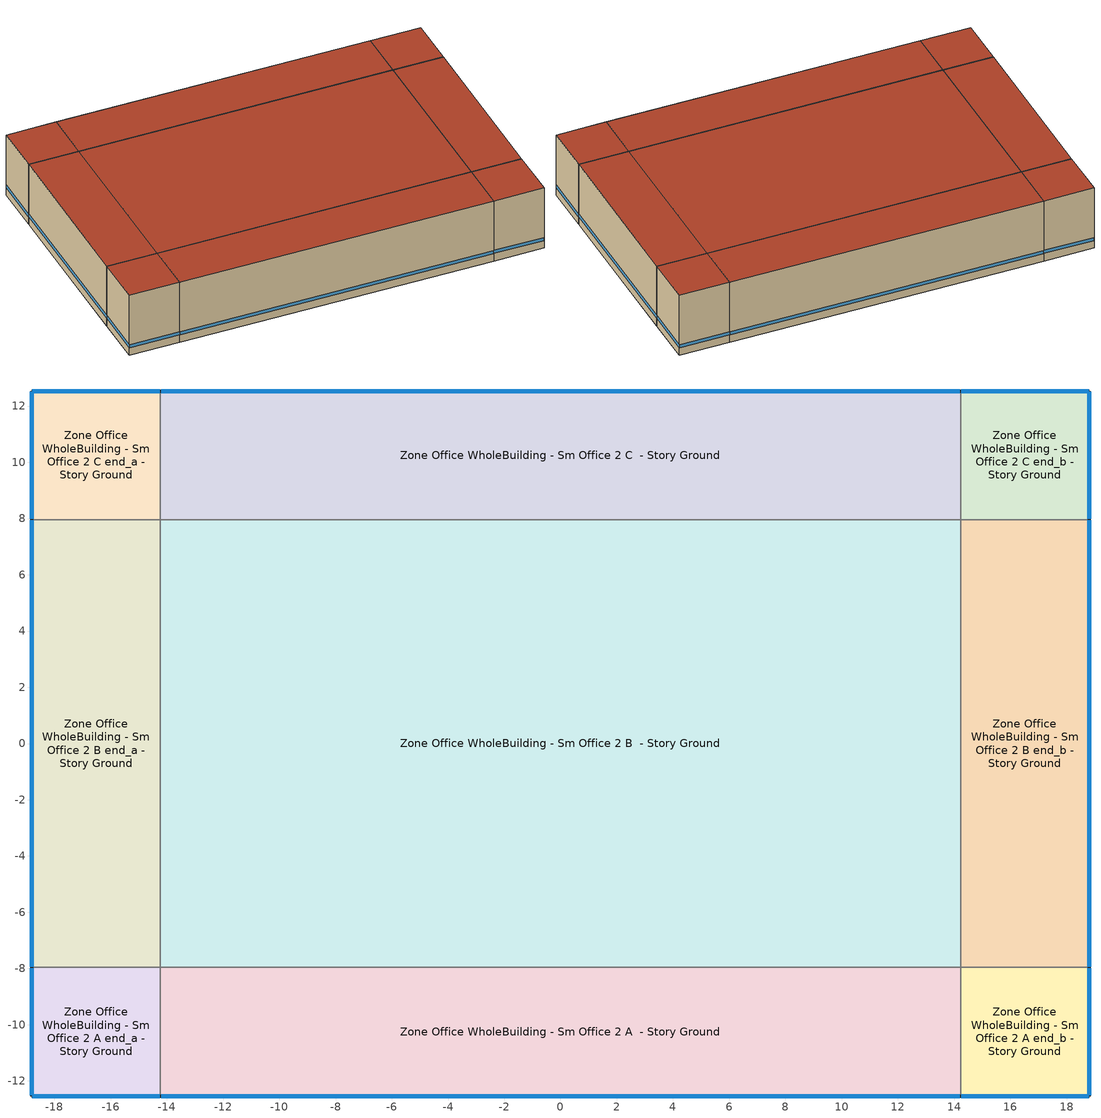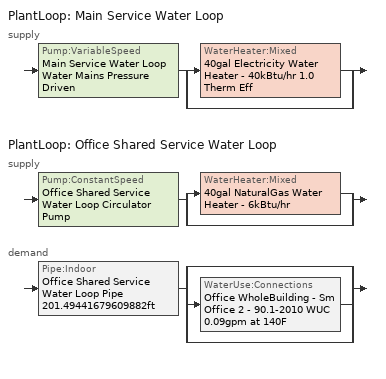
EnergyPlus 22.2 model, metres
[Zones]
Zone Office WholeBuilding - Sm Office 2 A  - Story Ground
 floor ground (Foundation F 09 Perim 2847 Area 13014): -14.23,-12.54 -14.23,-7.96 14.23,-7.96 14.23,-12.54 z0
 wall outside (Typical Insulated Exterior Mass Wall R-14.08): -14.23,-12.54 14.23,-12.54 z0:6.1
 wall to Zone Office WholeBuilding - Sm Office 2 A end_a - Story Ground (Typical Interior Wall): -14.23,-7.96 -14.23,-12.54 z0:6.1
 wall to Zone Office WholeBuilding - Sm Office 2 B  - Story Ground (Typical Interior Wall): 14.23,-7.96 -14.23,-7.96 z0:6.1
 wall to Zone Office WholeBuilding - Sm Office 2 A end_b - Story Ground (Typical Interior Wall): 14.23,-12.54 14.23,-7.96 z0:6.1
 window (U 0.42 SHGC 0.45 Dbl Ref-D Clr 6mm/13mm Arg): -14.21,-12.54 14.21,-12.54 z0.76:1.07
 roof outside (Typical IEAD Roof R-20.83): 14.23,-12.54 14.23,-7.96 -14.23,-7.96 -14.23,-12.54 z6.1
Zone Office WholeBuilding - Sm Office 2 A end_a - Story Ground
 floor ground (Foundation F 09 Perim 914 Area 209): -18.8,-12.54 -18.8,-7.96 -14.23,-7.96 -14.23,-12.54 z0
 wall outside (Typical Insulated Exterior Mass Wall R-14.08): -18.8,-7.96 -18.8,-12.54 -14.23,-12.54 z0:6.1
 wall to Zone Office WholeBuilding - Sm Office 2 B end_a - Story Ground (Typical Interior Wall): -14.23,-7.96 -18.8,-7.96 z0:6.1
 window (U 0.42 SHGC 0.45 Dbl Ref-D Clr 6mm/13mm Arg): -18.8,-7.99 -18.8,-12.51 / -18.78,-12.54 -14.26,-12.54 z0.76:1.07
 roof outside (Typical IEAD Roof R-20.83): -14.23,-12.54 -14.23,-7.96 -18.8,-7.96 -18.8,-12.54 z6.1
Zone Office WholeBuilding - Sm Office 2 A end_b - Story Ground
 floor ground (Foundation F 09 Perim 914 Area 209): 14.23,-12.54 14.23,-7.96 18.8,-7.96 18.8,-12.54 z0
 wall outside (Typical Insulated Exterior Mass Wall R-14.08): 14.23,-12.54 18.8,-12.54 18.8,-7.96 z0:6.1
 wall to Zone Office WholeBuilding - Sm Office 2 B end_b - Story Ground (Typical Interior Wall): 18.8,-7.96 14.23,-7.96 z0:6.1
 window (U 0.42 SHGC 0.45 Dbl Ref-D Clr 6mm/13mm Arg): 18.8,-12.51 18.8,-7.99 / 14.26,-12.54 18.78,-12.54 z0.76:1.07
 roof outside (Typical IEAD Roof R-20.83): 18.8,-12.54 18.8,-7.96 14.23,-7.96 14.23,-12.54 z6.1
Zone Office WholeBuilding - Sm Office 2 B  - Story Ground
 floor ground (Foundation F 09 Perim 0 Area 45342): -14.23,-7.96 -14.23,7.96 14.23,7.96 14.23,-7.96 z0
 wall to Zone Office WholeBuilding - Sm Office 2 B end_a - Story Ground (Typical Interior Wall): -14.23,7.96 -14.23,-7.96 z0:6.1
 wall to Zone Office WholeBuilding - Sm Office 2 C  - Story Ground (Typical Interior Wall): 14.23,7.96 -14.23,7.96 z0:6.1
 wall to Zone Office WholeBuilding - Sm Office 2 B end_b - Story Ground (Typical Interior Wall): 14.23,-7.96 14.23,7.96 z0:6.1
 roof outside (Typical IEAD Roof R-20.83): 14.23,-7.96 14.23,7.96 -14.23,7.96 -14.23,-7.96 z6.1
Zone Office WholeBuilding - Sm Office 2 B end_a - Story Ground
 floor ground (Foundation F 09 Perim 1593 Area 7283): -18.8,-7.96 -18.8,7.96 -14.23,7.96 -14.23,-7.96 z0
 wall outside (Typical Insulated Exterior Mass Wall R-14.08): -18.8,7.96 -18.8,-7.96 z0:6.1
 wall to Zone Office WholeBuilding - Sm Office 2 C end_a - Story Ground (Typical Interior Wall): -14.23,7.96 -18.8,7.96 z0:6.1
 window (U 0.42 SHGC 0.45 Dbl Ref-D Clr 6mm/13mm Arg): -18.8,7.94 -18.8,-7.94 z0.76:1.07
 roof outside (Typical IEAD Roof R-20.83): -14.23,-7.96 -14.23,7.96 -18.8,7.96 -18.8,-7.96 z6.1
Zone Office WholeBuilding - Sm Office 2 B end_b - Story Ground
 floor ground (Foundation F 09 Perim 1593 Area 7283): 14.23,-7.96 14.23,7.96 18.8,7.96 18.8,-7.96 z0
 wall outside (Typical Insulated Exterior Mass Wall R-14.08): 18.8,-7.96 18.8,7.96 z0:6.1
 wall to Zone Office WholeBuilding - Sm Office 2 C end_b - Story Ground (Typical Interior Wall): 18.8,7.96 14.23,7.96 z0:6.1
 window (U 0.42 SHGC 0.45 Dbl Ref-D Clr 6mm/13mm Arg): 18.8,-7.94 18.8,7.94 z0.76:1.07
 roof outside (Typical IEAD Roof R-20.83): 18.8,-7.96 18.8,7.96 14.23,7.96 14.23,-7.96 z6.1
Zone Office WholeBuilding - Sm Office 2 C  - Story Ground
 floor ground (Foundation F 09 Perim 2847 Area 13014): -14.23,7.96 -14.23,12.54 14.23,12.54 14.23,7.96 z0
 wall outside (Typical Insulated Exterior Mass Wall R-14.08): 14.23,12.54 -14.23,12.54 z0:6.1
 wall to Zone Office WholeBuilding - Sm Office 2 C end_a - Story Ground (Typical Interior Wall): -14.23,12.54 -14.23,7.96 z0:6.1
 wall to Zone Office WholeBuilding - Sm Office 2 C end_b - Story Ground (Typical Interior Wall): 14.23,7.96 14.23,12.54 z0:6.1
 window (U 0.42 SHGC 0.45 Dbl Ref-D Clr 6mm/13mm Arg): 14.21,12.54 -14.21,12.54 z0.76:1.07
 roof outside (Typical IEAD Roof R-20.83): 14.23,7.96 14.23,12.54 -14.23,12.54 -14.23,7.96 z6.1
Zone Office WholeBuilding - Sm Office 2 C end_a - Story Ground
 floor ground (Foundation F 09 Perim 914 Area 209): -18.8,7.96 -18.8,12.54 -14.23,12.54 -14.23,7.96 z0
 wall outside (Typical Insulated Exterior Mass Wall R-14.08): -14.23,12.54 -18.8,12.54 -18.8,7.96 z0:6.1
 window (U 0.42 SHGC 0.45 Dbl Ref-D Clr 6mm/13mm Arg): -18.8,12.51 -18.8,7.99 / -14.26,12.54 -18.78,12.54 z0.76:1.07
 roof outside (Typical IEAD Roof R-20.83): -14.23,7.96 -14.23,12.54 -18.8,12.54 -18.8,7.96 z6.1
Zone Office WholeBuilding - Sm Office 2 C end_b - Story Ground
 floor ground (Foundation F 09 Perim 914 Area 209): 14.23,7.96 14.23,12.54 18.8,12.54 18.8,7.96 z0
 wall outside (Typical Insulated Exterior Mass Wall R-14.08): 18.8,7.96 18.8,12.54 14.23,12.54 z0:6.1
 window (U 0.42 SHGC 0.45 Dbl Ref-D Clr 6mm/13mm Arg): 18.78,12.54 14.26,12.54 / 18.8,7.99 18.8,12.51 z0.76:1.07
 roof outside (Typical IEAD Roof R-20.83): 18.8,7.96 18.8,12.54 14.23,12.54 14.23,7.96 z6.1
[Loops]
PlantLoop 'Main Service Water Loop'
 supply: Pump:VariableSpeed 'Main Service Water Loop Water Mains Pressure Driven' > split
  | WaterHeater:Mixed '40gal Electricity Water Heater - 40kBtu/hr 1.0 Therm Eff'
  | bypass
PlantLoop 'Office Shared Service Water Loop'
 supply: Pump:ConstantSpeed 'Office Shared Service Water Loop Circulator Pump' > split
  | WaterHeater:Mixed '40gal NaturalGas Water Heater - 6kBtu/hr'
  | bypass
 demand: Pipe:Indoor 'Office Shared Service Water Loop Pipe 201.49441679609882ft' > split
  | bypass
  | WaterUse:Connections 'Office WholeBuilding - Sm Office 2 - 90.1-2010 WUC 0.09gpm at 140F'
  | bypass
[Building]
90.1-2010|SmallOffice: North Axis {deg}=0; Terrain=City; Loads Convergence Tolerance Value {W}=0.04; Temperature Convergence Tolerance Value {deltaC}=0.2; Solar Distribution=FullInteriorAndExterior; Maximum Number of Warmup Days=25; Minimum Number of Warmup Days=6
[Site:Location]
Kodiak: Latitude {deg}=57.75; Longitude {deg}=-152.49; Time Zone {hr}=-9; Elevation {m}=34
[Site:GroundTemperature:FCfactorMethod]
January Ground Temperature {C}=-3.1; February Ground Temperature {C}=-17.7; March Ground Temperature {C}=-19.3; April Ground Temperature {C}=-17.6; May Ground Temperature {C}=-15.4; June Ground Temperature {C}=-10.3; July Ground Temperature {C}=0.7; August Ground Temperature {C}=10.6; September Ground Temperature {C}=16; October Ground Temperature {C}=16.9; November Ground Temperature {C}=14.2; December Ground Temperature {C}=6.7
[Site:WaterMainsTemperature]
Calculation Method=Correlation; Annual Average Outdoor Air Temperature {C}=-1.525; Maximum Difference In Monthly Average Outdoor Air Temperatures {deltaC}=36.2
[SizingPeriod:DesignDay] Day of Month=21; Dry-Bulb Temperature Range Modifier Type=DefaultMultipliers; Humidity Condition Type=Wetbulb; Barometric Pressure {Pa}=100917; Rain Indicator=No; Snow Indicator=No; Daylight Saving Time Indicator=No; Begin Environment Reset Mode=FullResetAtBeginEnvironment
Name | Month | Day Type | Maximum Dry-Bulb Temperature {C} | Daily Dry-Bulb Temperature Range {deltaC} | Wetbulb or DewPoint at Maximum Dry-Bulb {C} | Wind Speed {m/s} | Wind Direction {deg} | Solar Model Indicator | ASHRAE Clear Sky Optical Depth for Beam Irradiance (taub) | ASHRAE Clear Sky Optical Depth for Diffuse Irradiance (taud) | Sky Clearness
Kodiak Ann Clg .4% Condns DB=>MWB | 8 | SummerDesignDay | 20.3 | 6.3 | 14.1 | 5 | 320 | ASHRAETau | 0.322 | 2.497
Kodiak Ann Clg .4% Condns WB=>MDB | 8 | SummerDesignDay | 18.9 | 6.3 | 15 | 5 | 320 | ASHRAETau | 0.322 | 2.497
Kodiak Ann Htg 99.6% Condns DB | 1 | WinterDesignDay | -12.8 | 0 | -12.8 | 5.6 | 290 | ASHRAEClearSky |  |  | 0
Kodiak April .4% Condns DB=>MCWB | 4 | SummerDesignDay | 12.9 | 5.4 | 7 | 5 | 320 | ASHRAETau | 0.323 | 2.439
Kodiak April .4% Condns WB=>MCDB | 4 | SummerDesignDay | 11.4 | 5.4 | 8 | 5 | 320 | ASHRAETau | 0.323 | 2.439
Kodiak August .4% Condns DB=>MCWB | 8 | SummerDesignDay | 22.6 | 6.3 | 16 | 5 | 320 | ASHRAETau | 0.322 | 2.497
Kodiak August .4% Condns WB=>MCDB | 8 | SummerDesignDay | 21.4 | 6.3 | 16.9 | 5 | 320 | ASHRAETau | 0.322 | 2.497
Kodiak December .4% Condns DB=>MCWB | 12 | SummerDesignDay | 6.9 | 5.1 | 5.6 | 5 | 320 | ASHRAETau | 0.359 | 2.403
Kodiak December .4% Condns WB=>MCDB | 12 | SummerDesignDay | 6.5 | 5.1 | 6.2 | 5 | 320 | ASHRAETau | 0.359 | 2.403
Kodiak February .4% Condns DB=>MCWB | 2 | SummerDesignDay | 6.9 | 4.9 | 4.6 | 5 | 320 | ASHRAETau | 0.336 | 2.429
Kodiak February .4% Condns WB=>MCDB | 2 | SummerDesignDay | 6.1 | 4.9 | 5.5 | 5 | 320 | ASHRAETau | 0.336 | 2.429
Kodiak January .4% Condns DB=>MCWB | 1 | SummerDesignDay | 6.8 | 4.7 | 4 | 5 | 320 | ASHRAETau | 0.326 | 2.48
Kodiak January .4% Condns WB=>MCDB | 1 | SummerDesignDay | 5.7 | 4.7 | 5.5 | 5 | 320 | ASHRAETau | 0.326 | 2.48
Kodiak July .4% Condns DB=>MCWB | 7 | SummerDesignDay | 24.2 | 5.5 | 16.2 | 5 | 320 | ASHRAETau | 0.316 | 2.499
Kodiak July .4% Condns WB=>MCDB | 7 | SummerDesignDay | 22.8 | 5.5 | 16.6 | 5 | 320 | ASHRAETau | 0.316 | 2.499
Kodiak June .4% Condns DB=>MCWB | 6 | SummerDesignDay | 22.3 | 5.4 | 13.8 | 5 | 320 | ASHRAETau | 0.317 | 2.453
Kodiak June .4% Condns WB=>MCDB | 6 | SummerDesignDay | 20.3 | 5.4 | 14.7 | 5 | 320 | ASHRAETau | 0.317 | 2.453
Kodiak March .4% Condns DB=>MCWB | 3 | SummerDesignDay | 8.3 | 5.5 | 3.9 | 5 | 320 | ASHRAETau | 0.337 | 2.384
Kodiak March .4% Condns WB=>MCDB | 3 | SummerDesignDay | 6.3 | 5.5 | 5.2 | 5 | 320 | ASHRAETau | 0.337 | 2.384
Kodiak May .4% Condns DB=>MCWB | 5 | SummerDesignDay | 18.8 | 5.9 | 10.5 | 5 | 320 | ASHRAETau | 0.314 | 2.447
Kodiak May .4% Condns WB=>MCDB | 5 | SummerDesignDay | 17 | 5.9 | 11.2 | 5 | 320 | ASHRAETau | 0.314 | 2.447
Kodiak November .4% Condns DB=>MCWB | 11 | SummerDesignDay | 9.4 | 5.3 | 7.3 | 5 | 320 | ASHRAETau | 0.358 | 2.388
Kodiak November .4% Condns WB=>MCDB | 11 | SummerDesignDay | 8.7 | 5.3 | 8.2 | 5 | 320 | ASHRAETau | 0.358 | 2.388
Kodiak October .4% Condns DB=>MCWB | 10 | SummerDesignDay | 12.6 | 6.2 | 9.4 | 5 | 320 | ASHRAETau | 0.34 | 2.431
Kodiak October .4% Condns WB=>MCDB | 10 | SummerDesignDay | 11.3 | 6.2 | 10.7 | 5 | 320 | ASHRAETau | 0.34 | 2.431
Kodiak September .4% Condns DB=>MCWB | 9 | SummerDesignDay | 18 | 6.4 | 12.5 | 5 | 320 | ASHRAETau | 0.333 | 2.489
Kodiak September .4% Condns WB=>MCDB | 9 | SummerDesignDay | 16.2 | 6.4 | 13.8 | 5 | 320 | ASHRAETau | 0.333 | 2.489
[Material] Thermal Absorptance=0.9
Name | Roughness | Thickness {m} | Conductivity {W/m-K} | Density {kg/m3} | Specific Heat {J/kg-K} | Solar Absorptance | Visible Absorptance
1/2IN Gypsum | Smooth | 0.0127 | 0.16 | 784.9 | 830 | 0.4 | 0.4
1IN Stucco | Smooth | 0.0253 | 0.6918 | 1858 | 837 | 0.7 | 0.92
8IN CONCRETE HW RefBldg | Rough | 0.2032 | 1.311 | 2240 | 836.8 | 0.7 | 0.7
Copper pipe 0.75in type L | Smooth | 0.001143 | 386 | 8906.27 | 385.1856 | 0.7 | 0.7
Fiberglass batt 0.5in | Smooth | 0.0127 | 0.0663448 | 11.2129 | 837.36 | 0.7 | 0.7
G01 13mm gypsum board | Smooth | 0.0127 | 0.16 | 800 | 1090 | 0.7 | 0.5
Metal Roof Surface | Smooth | 0.0008 | 45.28 | 7824 | 500 | 0.7 | 0.7
Roof Membrane | VeryRough | 0.0095 | 0.16 | 1121.29 | 1460 | 0.7 | 0.7
[Material:NoMass] Roughness=Smooth; Thermal Absorptance=0.9; Solar Absorptance=0.7; Visible Absorptance=0.7
Name | Thermal Resistance {m2-K/W}
Typical Insulation R-11.7 | 2.05979
Typical Insulation R-19.72 | 3.4722
[WindowMaterial:Gas]
ARGON 13MM: Gas Type=Argon; Thickness {m}=0.0127
[WindowMaterial:Glazing] Optical Data Type=SpectralAverage; Thickness {m}=0.006; Infrared Transmittance at Normal Incidence=0; Front Side Infrared Hemispherical Emissivity=0.84; Conductivity {W/m-K}=0.9; Dirt Correction Factor for Solar and Visible Transmittance=1; Solar Diffusing=No
Name | Solar Transmittance at Normal Incidence | Front Side Solar Reflectance at Normal Incidence | Back Side Solar Reflectance at Normal Incidence | Visible Transmittance at Normal Incidence | Front Side Visible Reflectance at Normal Incidence | Back Side Visible Reflectance at Normal Incidence | Back Side Infrared Hemispherical Emissivity
CLEAR 6MM | 0.775 | 0.071 | 0.071 | 0.881 | 0.08 | 0.08 | 0.84
REF D CLEAR 6MM | 0.429 | 0.308 | 0.379 | 0.334 | 0.453 | 0.505 | 0.82
[Construction]
Copper pipe 0.75in type L with 0.5in fiberglass batt: Fiberglass batt 0.5in, Copper pipe 0.75in type L
Typical IEAD Roof R-20.83: Roof Membrane, Typical Insulation R-19.72, Metal Roof Surface
Typical Insulated Exterior Mass Wall R-14.08: 1IN Stucco, 8IN CONCRETE HW RefBldg, Typical Insulation R-11.7, 1/2IN Gypsum
Typical Interior Wall: G01 13mm gypsum board, G01 13mm gypsum board
U 0.42 SHGC 0.45 Dbl Ref-D Clr 6mm/13mm Arg: REF D CLEAR 6MM, ARGON 13MM, CLEAR 6MM
[Construction:FfactorGroundFloor] F-Factor {W/m-K}=0.899982
Name | Area {m2} | PerimeterExposed {m}
Foundation F 09 Perim 0 Area 45342 | 453.415 | 0
Foundation F 09 Perim 1593 Area 7283 | 72.8263 | 15.9288
Foundation F 09 Perim 2847 Area 13014 | 130.143 | 28.4652
Foundation F 09 Perim 914 Area 209 | 20.9032 | 9.144
[Zone] Multiplier=1; Part of Total Floor Area=Yes
Zone Office WholeBuilding - Sm Office 2 A  - Story Ground; Zone Office WholeBuilding - Sm Office 2 A end_a - Story Ground; Zone Office WholeBuilding - Sm Office 2 A end_b - Story Ground; Zone Office WholeBuilding - Sm Office 2 B  - Story Ground; Zone Office WholeBuilding - Sm Office 2 B end_a - Story Ground; Zone Office WholeBuilding - Sm Office 2 B end_b - Story Ground; Zone Office WholeBuilding - Sm Office 2 C  - Story Ground; Zone Office WholeBuilding - Sm Office 2 C end_a - Story Ground; Zone Office WholeBuilding - Sm Office 2 C end_b - Story Ground
[Space] Space Type=Office WholeBuilding - Sm Office 2 - 90.1-2010
Name | Zone
Office WholeBuilding - Sm Office 2 A  - Story Ground | Zone Office WholeBuilding - Sm Office 2 A  - Story Ground
Office WholeBuilding - Sm Office 2 A end_a - Story Ground | Zone Office WholeBuilding - Sm Office 2 A end_a - Story Ground
Office WholeBuilding - Sm Office 2 A end_b - Story Ground | Zone Office WholeBuilding - Sm Office 2 A end_b - Story Ground
Office WholeBuilding - Sm Office 2 B  - Story Ground | Zone Office WholeBuilding - Sm Office 2 B  - Story Ground
Office WholeBuilding - Sm Office 2 B end_a - Story Ground | Zone Office WholeBuilding - Sm Office 2 B end_a - Story Ground
Office WholeBuilding - Sm Office 2 B end_b - Story Ground | Zone Office WholeBuilding - Sm Office 2 B end_b - Story Ground
Office WholeBuilding - Sm Office 2 C  - Story Ground | Zone Office WholeBuilding - Sm Office 2 C  - Story Ground
Office WholeBuilding - Sm Office 2 C end_a - Story Ground | Zone Office WholeBuilding - Sm Office 2 C end_a - Story Ground
Office WholeBuilding - Sm Office 2 C end_b - Story Ground | Zone Office WholeBuilding - Sm Office 2 C end_b - Story Ground
[SpaceList]
Office WholeBuilding - Sm Office 2 - 90.1-2010: Office WholeBuilding - Sm Office 2 A end_a - Story Ground, Office WholeBuilding - Sm Office 2 C end_a - Story Ground, Office WholeBuilding - Sm Office 2 A  - Story Ground, Office WholeBuilding - Sm Office 2 B end_a - Story Ground, Office WholeBuilding - Sm Office 2 B  - Story Ground, Office WholeBuilding - Sm Office 2 C  - Story Ground, Office WholeBuilding - Sm Office 2 B end_b - Story Ground, Office WholeBuilding - Sm Office 2 A end_b - Story Ground, Office WholeBuilding - Sm Office 2 C end_b - Story Ground
[Lights]
Office WholeBuilding - Sm Office 2 Lights: Zone or ZoneList or Space or SpaceList=Office WholeBuilding - Sm Office 2 - 90.1-2010; Schedule=OfficeSmall BLDG_LIGHT_SCH_2010; Design Level Calculation Method=Watts/Area; Watts per Zone Floor Area {W/m2}=9.68752; Return Air Fraction=0; Fraction Radiant=0.7; Fraction Visible=0.2; Fraction Replaceable=1
[People]
Office WholeBuilding - Sm Office 2 People: Zone or ZoneList or Space or SpaceList=Office WholeBuilding - Sm Office 2 - 90.1-2010; Number of People Schedule=OfficeSmall BLDG_OCC_SCH; Number of People Calculation Method=People/Area; People per Floor Area {person/m2}=0.0602779; Fraction Radiant=0.3; Activity Level Schedule=OfficeSmall ACTIVITY_SCH; Work Efficiency Schedule=Work Efficiency Schedule; Clothing Insulation Schedule=Clothing Schedule; Air Velocity Schedule=Air Velocity Schedule
[ElectricEquipment]
Office WholeBuilding - Sm Office 2 Elec Equip: Zone or ZoneList or Space or SpaceList=Office WholeBuilding - Sm Office 2 - 90.1-2010; Schedule=OfficeSmall BLDG_EQUIP_SCH_2010; Design Level Calculation Method=Watts/Area; Watts per Zone Floor Area {W/m2}=6.78126; Fraction Latent=0; Fraction Radiant=0.5; Fraction Lost=0
[ZoneInfiltration:DesignFlowRate] Schedule=Always On Discrete; Design Flow Rate Calculation Method=Flow/ExteriorArea; Constant Term Coefficient=0; Temperature Term Coefficient=0; Velocity Term Coefficient=0.224; Velocity Squared Term Coefficient=0
Name | Zone or ZoneList or Space or SpaceList | Flow Rate per Exterior Surface Area {m3/s-m2}
Office WholeBuilding - Sm Office 2 A  - Story Ground Infiltration | Office WholeBuilding - Sm Office 2 A  - Story Ground | 0.000325471
Office WholeBuilding - Sm Office 2 A end_a - Story Ground Infiltration | Office WholeBuilding - Sm Office 2 A end_a - Story Ground | 0.000414235
Office WholeBuilding - Sm Office 2 A end_b - Story Ground Infiltration | Office WholeBuilding - Sm Office 2 A end_b - Story Ground | 0.000414235
Office WholeBuilding - Sm Office 2 B end_a - Story Ground Infiltration | Office WholeBuilding - Sm Office 2 B end_a - Story Ground | 0.000325471
Office WholeBuilding - Sm Office 2 B end_b - Story Ground Infiltration | Office WholeBuilding - Sm Office 2 B end_b - Story Ground | 0.000325471
Office WholeBuilding - Sm Office 2 C  - Story Ground Infiltration | Office WholeBuilding - Sm Office 2 C  - Story Ground | 0.000325471
Office WholeBuilding - Sm Office 2 C end_a - Story Ground Infiltration | Office WholeBuilding - Sm Office 2 C end_a - Story Ground | 0.000414235
Office WholeBuilding - Sm Office 2 C end_b - Story Ground Infiltration | Office WholeBuilding - Sm Office 2 C end_b - Story Ground | 0.000414235
[PlantLoop] Fluid Type=Water; Maximum Loop Temperature {C}=60; Minimum Loop Temperature {C}=10; Maximum Loop Flow Rate {m3/s}=Autosize; Minimum Loop Flow Rate {m3/s}=0; Plant Loop Volume {m3}=Autocalculate; Load Distribution Scheme=Optimal; Plant Loop Demand Calculation Scheme=SingleSetpoint; Common Pipe Simulation=None
Name | Plant Equipment Operation Scheme
Main Service Water Loop | Main Service Water Loop Operation Schemes
Office Shared Service Water Loop | Office Shared Service Water Loop Operation Schemes
[Sizing:Plant] Loop Type=Heating; Design Loop Exit Temperature {C}=60; Loop Design Temperature Difference {deltaC}=5; Sizing Option=NonCoincident; Zone Timesteps in Averaging Window=1; Coincident Sizing Factor Mode=None
Main Service Water Loop; Office Shared Service Water Loop
[Pump:VariableSpeed]
Main Service Water Loop Water Mains Pressure Driven: Design Maximum Flow Rate {m3/s}=Autosize; Design Pump Head {Pa}=0.001; Design Power Consumption {W}=Autosize; Motor Efficiency=0.7; Fraction of Motor Inefficiencies to Fluid Stream=0; Coefficient 1 of the Part Load Performance Curve=0; Coefficient 2 of the Part Load Performance Curve=3.2485; Coefficient 3 of the Part Load Performance Curve=-4.7443; Coefficient 4 of the Part Load Performance Curve=2.5294; Design Minimum Flow Rate {m3/s}=0; Pump Control Type=Intermittent; Skin Loss Radiative Fraction=0.5; Design Power Sizing Method=PowerPerFlowPerPressure; Design Electric Power per Unit Flow Rate {W/(m3/s)}=348701.1; Design Shaft Power per Unit Flow Rate per Unit Head {W/((m3/s)-Pa)}=1.28205; Design Minimum Flow Rate Fraction=0
[WaterHeater:Mixed] Tank Volume {m3}=0.151416; Setpoint Temperature Schedule=Service Water Loop Temp - 140F; Deadband Temperature Difference {deltaC}=2; Maximum Temperature Limit {C}=60; Heater Control Type=Cycle; Heater Ignition Minimum Flow Rate {m3/s}=0; Heater Ignition Delay {s}=0; On Cycle Parasitic Heat Fraction to Tank=0; Off Cycle Loss Fraction to Zone=1; On Cycle Loss Fraction to Zone=1; Use Side Effectiveness=1; Source Side Effectiveness=1; Use Side Design Flow Rate {m3/s}=Autosize; Source Side Design Flow Rate {m3/s}=Autosize; Indirect Water Heating Recovery Time {hr}=1.5; Source Side Flow Control Mode=IndirectHeatPrimarySetpoint
Name | Heater Maximum Capacity {W} | Heater Fuel Type | Heater Thermal Efficiency | Off Cycle Parasitic Fuel Consumption Rate {W} | Off Cycle Parasitic Fuel Type | Off Cycle Parasitic Heat Fraction to Tank | On Cycle Parasitic Fuel Consumption Rate {W} | On Cycle Parasitic Fuel Type | Ambient Temperature Indicator | Off Cycle Loss Coefficient to Ambient Temperature {W/K} | On Cycle Loss Coefficient to Ambient Temperature {W/K} | Ambient Temperature Schedule
40gal Electricity Water Heater - 40kBtu/hr 1.0 Therm Eff | 11722.8 | Electricity | 1 | 571 | Electricity | 0 | 571 | Electricity | Zone | 1.20802 | 1.20802
40gal NaturalGas Water Heater - 6kBtu/hr | 1703.06 | NaturalGas | 0.78 | 0 | NaturalGas | 0.8 | 0 | NaturalGas | Schedule | 6 | 6 | Water Heater Ambient Temp Schedule - 71.6f
[WaterHeater:Sizing] Design Mode=PeakDraw; Time Storage Can Meet Peak Draw {hr}=0.538503; Time for Tank Recovery {hr}=0; Nominal Tank Volume for Autosizing Plant Connections {m3}=1
40gal Electricity Water Heater - 40kBtu/hr 1.0 Therm Eff; 40gal NaturalGas Water Heater - 6kBtu/hr
[SetpointManager:Scheduled] Control Variable=Temperature; Schedule=Service Water Loop Temp - 140F
Name | Setpoint Node or NodeList
Service hot water setpoint manager | Main Service Water Loop Supply Outlet Node
Service hot water setpoint manager 1
[PlantEquipmentOperationSchemes] Control Scheme Object Type 1=PlantEquipmentOperation:HeatingLoad; Control Scheme Schedule Name 1=Always On Discrete
Name | Control Scheme Name 1
Main Service Water Loop Operation Schemes | Main Service Water Loop Heating Operation Scheme
Office Shared Service Water Loop Operation Schemes | Office Shared Service Water Loop Heating Operation Scheme
[PlantEquipmentOperation:HeatingLoad] Load Range Lower Limit 1 {W}=0; Load Range Upper Limit 1 {W}=1000000000
Name | Range Equipment List Name 1
Main Service Water Loop Heating Operation Scheme | Main Service Water Loop Heating Equipment List
Office Shared Service Water Loop Heating Operation Scheme | Office Shared Service Water Loop Heating Equipment List
[PlantEquipmentList]
Main Service Water Loop Heating Equipment List: WaterHeater:Mixed, 40gal Electricity Water Heater - 40kBtu/hr 1.0 Therm Eff
Office Shared Service Water Loop Heating Equipment List: WaterHeater:Mixed, 40gal NaturalGas Water Heater - 6kBtu/hr
[Pump:ConstantSpeed]
Office Shared Service Water Loop Circulator Pump: Design Flow Rate {m3/s}=Autosize; Design Pump Head {Pa}=29890.7; Design Power Consumption {W}=Autosize; Motor Efficiency=0.3; Fraction of Motor Inefficiencies to Fluid Stream=0; Pump Control Type=Intermittent; Design Power Sizing Method=PowerPerFlowPerPressure; Design Electric Power per Unit Flow Rate {W/(m3/s)}=348701.1; Design Shaft Power per Unit Flow Rate per Unit Head {W-s/m3-Pa}=1.28205
[Pipe:Indoor]
Office Shared Service Water Loop Pipe 201.49441679609882ft: Construction=Copper pipe 0.75in type L with 0.5in fiberglass batt; Environment Type=Schedule; Ambient Temperature Schedule=Temporary Pipe Indoor Ambient Temp 67.3F; Ambient Air Velocity Schedule=Office Shared Service Water Loop Piping Air Velocity - 0.67mph; Pipe Inside Diameter {m}=0.019939; Pipe Length {m}=61.4155
[WaterUse:Connections]
Office WholeBuilding - Sm Office 2 - 90.1-2010 WUC 0.09gpm at 140F: Drain Water Heat Exchanger Type=None; Drain Water Heat Exchanger Destination=Plant; Water Use Equipment Name 1=Office WholeBuilding - Sm Office 2 - 90.1-2010 Service Water Use 0.09gpm at 140F
[WaterUse:Equipment]
Office WholeBuilding - Sm Office 2 - 90.1-2010 Service Water Use 0.09gpm at 140F: Peak Flow Rate {m3/s}=5.81939e-06; Flow Rate Fraction Schedule=OfficeSmall BLDG_SWH_SCH; Target Temperature Schedule=Mixed Water At Faucet Temp - 140F; Sensible Fraction Schedule=Fraction Sensible - 0.2; Latent Fraction Schedule=Fraction Latent - 0.05
[Exterior:Lights] Control Option=AstronomicalClock
Name | Schedule | Design Level {W}
NonDimming Exterior Lights Def | OfficeSmall Exterior_lighting_schedule_a | 50.7
Occ Sensing Exterior Lights Def | OfficeSmall Exterior_lighting_schedule_b | 861.3
[Schedule:Day:Interval]
OfficeSmall BLDG_LIGHT_SCH_2010 Default|Wkdy Day; OfficeSmall BLDG_LIGHT_SCH_2010 Default: No, 05:00, 0.18, 06:00, 0.23, 07:00, 0.187059, 08:00, 0.341586, 12:00, 0.73197, 13:00, 0.65064, 17:00, 0.73197, 18:00, 0.496113, 20:00, 0.341586, 22:00, 0.260256, 23:00, 0.187059, 24:00, 0.18
OfficeSmall BLDG_LIGHT_SCH_2010 Wknd Day: No, 24:00, 0.18
OfficeSmall BLDG_LIGHT_SCH_2010 Summer Design Day; OfficeSmall BLDG_OCC_SCH Summer Design Day; Clothing Schedule Default Winter Clothes; OfficeSmall BLDG_EQUIP_SCH_2010 Summer Design Day: No, 24:00, 1
OfficeSmall BLDG_LIGHT_SCH_2010 Winter Design Day; OfficeSmall BLDG_OCC_SCH Default; OfficeSmall BLDG_OCC_SCH Winter Design Day; Work Efficiency Schedule Default; OfficeSmall BLDG_EQUIP_SCH_2010 Winter Design Day; OfficeSmall BLDG_SWH_SCH Default: No, 24:00, 0
OfficeSmall BLDG_OCC_SCH Wkdy Day: No, 06:00, 0.570791, 07:00, 0.569659, 08:00, 0.567394, 12:00, 0.568526, 13:00, 0.569659, 17:00, 0.569659, 18:00, 0.570791, 22:00, 0.570791, 23:00, 0.570791, 24:00, 0.570791
OfficeSmall ACTIVITY_SCH Default; OfficeSmall ACTIVITY_SCH Summer Design Day; OfficeSmall ACTIVITY_SCH Winter Design Day: No, 24:00, 120
Air Velocity Schedule Default; Fraction Sensible - 0.2 Default: No, 24:00, 0.2
OfficeSmall BLDG_EQUIP_SCH_2010 Default|Wkdy Day; OfficeSmall BLDG_EQUIP_SCH_2010 Default: No, 06:00, 0.42575, 08:00, 0.484677, 12:00, 0.969355, 13:00, 0.911194, 17:00, 0.969355, 18:00, 0.484677, 23:00, 0.193871, 24:00, 0.1703
OfficeSmall BLDG_EQUIP_SCH_2010 Wknd Day: No, 24:00, 0.1703
Fraction Latent - 0.05 Default: No, 24:00, 0.05
Mixed Water At Faucet Temp - 140F Default; Service Water Loop Temp - 140F Default: No, 24:00, 60
Office Shared Service Water Loop Piping Air Velocity - 0.67mph Default: No, 24:00, 0.3
OfficeSmall BLDG_SWH_SCH Summer Design Day; OfficeSmall BLDG_SWH_SCH Winter Design Day; OfficeSmall BLDG_SWH_SCH WntrDsn|SmrDsn|Wkdy Day: No, 07:00, 0, 08:00, 0.27, 09:00, 0.55, 11:00, 0.64, 12:00, 0.82, 13:00, 1, 14:00, 0.91, 16:00, 0.55, 17:00, 0.73, 19:00, 0.37, 20:00, 0.18, 21:00, 0.27, 22:00, 0.09, 24:00, 0
OfficeSmall Exterior_lighting_schedule_a Default; OfficeSmall Exterior_lighting_schedule_a Summer Design Day; OfficeSmall Exterior_lighting_schedule_a Winter Design Day: No, 06:00, 0, 24:00, 1
OfficeSmall Exterior_lighting_schedule_b Default; OfficeSmall Exterior_lighting_schedule_b Summer Design Day; OfficeSmall Exterior_lighting_schedule_b Winter Design Day: No, 06:00, 0.7, 24:00, 1
Water Heater Ambient Temp Schedule - 71.6f Default: No, 24:00, 22
[Schedule:Week:Daily]
OfficeSmall BLDG_LIGHT_SCH_2010 Week Rule - Jan1-Jan4: OfficeSmall BLDG_LIGHT_SCH_2010 Default|Wkdy Day, OfficeSmall BLDG_LIGHT_SCH_2010 Default|Wkdy Day, OfficeSmall BLDG_LIGHT_SCH_2010 Default|Wkdy Day, OfficeSmall BLDG_LIGHT_SCH_2010 Default|Wkdy Day, OfficeSmall BLDG_LIGHT_SCH_2010 Default|Wkdy Day, OfficeSmall BLDG_LIGHT_SCH_2010 Default|Wkdy Day, OfficeSmall BLDG_LIGHT_SCH_2010 Wknd Day, OfficeSmall BLDG_LIGHT_SCH_2010 Default, OfficeSmall BLDG_LIGHT_SCH_2010 Summer Design Day, OfficeSmall BLDG_LIGHT_SCH_2010 Winter Design Day, OfficeSmall BLDG_LIGHT_SCH_2010 Default, OfficeSmall BLDG_LIGHT_SCH_2010 Default
OfficeSmall BLDG_LIGHT_SCH_2010 Week Rule - Jan5-Dec31: OfficeSmall BLDG_LIGHT_SCH_2010 Wknd Day, OfficeSmall BLDG_LIGHT_SCH_2010 Default|Wkdy Day, OfficeSmall BLDG_LIGHT_SCH_2010 Default|Wkdy Day, OfficeSmall BLDG_LIGHT_SCH_2010 Default|Wkdy Day, OfficeSmall BLDG_LIGHT_SCH_2010 Default|Wkdy Day, OfficeSmall BLDG_LIGHT_SCH_2010 Default|Wkdy Day, OfficeSmall BLDG_LIGHT_SCH_2010 Wknd Day, OfficeSmall BLDG_LIGHT_SCH_2010 Default, OfficeSmall BLDG_LIGHT_SCH_2010 Summer Design Day, OfficeSmall BLDG_LIGHT_SCH_2010 Winter Design Day, OfficeSmall BLDG_LIGHT_SCH_2010 Default, OfficeSmall BLDG_LIGHT_SCH_2010 Default
OfficeSmall BLDG_OCC_SCH Week Rule - Jan1-Dec31: OfficeSmall BLDG_OCC_SCH Wkdy Day, OfficeSmall BLDG_OCC_SCH Wkdy Day, OfficeSmall BLDG_OCC_SCH Wkdy Day, OfficeSmall BLDG_OCC_SCH Wkdy Day, OfficeSmall BLDG_OCC_SCH Wkdy Day, OfficeSmall BLDG_OCC_SCH Wkdy Day, OfficeSmall BLDG_OCC_SCH Wkdy Day, OfficeSmall BLDG_OCC_SCH Default, OfficeSmall BLDG_OCC_SCH Summer Design Day, OfficeSmall BLDG_OCC_SCH Winter Design Day, OfficeSmall BLDG_OCC_SCH Default, OfficeSmall BLDG_OCC_SCH Default
OfficeSmall ACTIVITY_SCH Week Rule - Jan1-Dec31: OfficeSmall ACTIVITY_SCH Default, OfficeSmall ACTIVITY_SCH Default, OfficeSmall ACTIVITY_SCH Default, OfficeSmall ACTIVITY_SCH Default, OfficeSmall ACTIVITY_SCH Default, OfficeSmall ACTIVITY_SCH Default, OfficeSmall ACTIVITY_SCH Default, OfficeSmall ACTIVITY_SCH Default, OfficeSmall ACTIVITY_SCH Summer Design Day, OfficeSmall ACTIVITY_SCH Winter Design Day, OfficeSmall ACTIVITY_SCH Default, OfficeSmall ACTIVITY_SCH Default
Work Efficiency Schedule Week Rule - Jan1-Dec31: Work Efficiency Schedule Default, Work Efficiency Schedule Default, Work Efficiency Schedule Default, Work Efficiency Schedule Default, Work Efficiency Schedule Default, Work Efficiency Schedule Default, Work Efficiency Schedule Default, Work Efficiency Schedule Default, Work Efficiency Schedule Default, Work Efficiency Schedule Default, Work Efficiency Schedule Default, Work Efficiency Schedule Default
Clothing Schedule Week Rule - Jan1-Dec31: Clothing Schedule Default Winter Clothes, Clothing Schedule Default Winter Clothes, Clothing Schedule Default Winter Clothes, Clothing Schedule Default Winter Clothes, Clothing Schedule Default Winter Clothes, Clothing Schedule Default Winter Clothes, Clothing Schedule Default Winter Clothes, Clothing Schedule Default Winter Clothes, Clothing Schedule Default Winter Clothes, Clothing Schedule Default Winter Clothes, Clothing Schedule Default Winter Clothes, Clothing Schedule Default Winter Clothes
Air Velocity Schedule Week Rule - Jan1-Dec31: Air Velocity Schedule Default, Air Velocity Schedule Default, Air Velocity Schedule Default, Air Velocity Schedule Default, Air Velocity Schedule Default, Air Velocity Schedule Default, Air Velocity Schedule Default, Air Velocity Schedule Default, Air Velocity Schedule Default, Air Velocity Schedule Default, Air Velocity Schedule Default, Air Velocity Schedule Default
OfficeSmall BLDG_EQUIP_SCH_2010 Week Rule - Jan1-Jan4: OfficeSmall BLDG_EQUIP_SCH_2010 Default|Wkdy Day, OfficeSmall BLDG_EQUIP_SCH_2010 Default|Wkdy Day, OfficeSmall BLDG_EQUIP_SCH_2010 Default|Wkdy Day, OfficeSmall BLDG_EQUIP_SCH_2010 Default|Wkdy Day, OfficeSmall BLDG_EQUIP_SCH_2010 Default|Wkdy Day, OfficeSmall BLDG_EQUIP_SCH_2010 Default|Wkdy Day, OfficeSmall BLDG_EQUIP_SCH_2010 Wknd Day, OfficeSmall BLDG_EQUIP_SCH_2010 Default, OfficeSmall BLDG_EQUIP_SCH_2010 Summer Design Day, OfficeSmall BLDG_EQUIP_SCH_2010 Winter Design Day, OfficeSmall BLDG_EQUIP_SCH_2010 Default, OfficeSmall BLDG_EQUIP_SCH_2010 Default
OfficeSmall BLDG_EQUIP_SCH_2010 Week Rule - Jan5-Dec31: OfficeSmall BLDG_EQUIP_SCH_2010 Wknd Day, OfficeSmall BLDG_EQUIP_SCH_2010 Default|Wkdy Day, OfficeSmall BLDG_EQUIP_SCH_2010 Default|Wkdy Day, OfficeSmall BLDG_EQUIP_SCH_2010 Default|Wkdy Day, OfficeSmall BLDG_EQUIP_SCH_2010 Default|Wkdy Day, OfficeSmall BLDG_EQUIP_SCH_2010 Default|Wkdy Day, OfficeSmall BLDG_EQUIP_SCH_2010 Wknd Day, OfficeSmall BLDG_EQUIP_SCH_2010 Default, OfficeSmall BLDG_EQUIP_SCH_2010 Summer Design Day, OfficeSmall BLDG_EQUIP_SCH_2010 Winter Design Day, OfficeSmall BLDG_EQUIP_SCH_2010 Default, OfficeSmall BLDG_EQUIP_SCH_2010 Default
Fraction Latent - 0.05 Week Rule - Jan1-Dec31: Fraction Latent - 0.05 Default, Fraction Latent - 0.05 Default, Fraction Latent - 0.05 Default, Fraction Latent - 0.05 Default, Fraction Latent - 0.05 Default, Fraction Latent - 0.05 Default, Fraction Latent - 0.05 Default, Fraction Latent - 0.05 Default, Fraction Latent - 0.05 Default, Fraction Latent - 0.05 Default, Fraction Latent - 0.05 Default, Fraction Latent - 0.05 Default
Fraction Sensible - 0.2 Week Rule - Jan1-Dec31: Fraction Sensible - 0.2 Default, Fraction Sensible - 0.2 Default, Fraction Sensible - 0.2 Default, Fraction Sensible - 0.2 Default, Fraction Sensible - 0.2 Default, Fraction Sensible - 0.2 Default, Fraction Sensible - 0.2 Default, Fraction Sensible - 0.2 Default, Fraction Sensible - 0.2 Default, Fraction Sensible - 0.2 Default, Fraction Sensible - 0.2 Default, Fraction Sensible - 0.2 Default
Mixed Water At Faucet Temp - 140F Week Rule - Jan1-Dec31: Mixed Water At Faucet Temp - 140F Default, Mixed Water At Faucet Temp - 140F Default, Mixed Water At Faucet Temp - 140F Default, Mixed Water At Faucet Temp - 140F Default, Mixed Water At Faucet Temp - 140F Default, Mixed Water At Faucet Temp - 140F Default, Mixed Water At Faucet Temp - 140F Default, Mixed Water At Faucet Temp - 140F Default, Mixed Water At Faucet Temp - 140F Default, Mixed Water At Faucet Temp - 140F Default, Mixed Water At Faucet Temp - 140F Default, Mixed Water At Faucet Temp - 140F Default
Office Shared Service Water Loop Piping Air Velocity - 0.67mph Week Rule - Jan1-Dec31: Office Shared Service Water Loop Piping Air Velocity - 0.67mph Default, Office Shared Service Water Loop Piping Air Velocity - 0.67mph Default, Office Shared Service Water Loop Piping Air Velocity - 0.67mph Default, Office Shared Service Water Loop Piping Air Velocity - 0.67mph Default, Office Shared Service Water Loop Piping Air Velocity - 0.67mph Default, Office Shared Service Water Loop Piping Air Velocity - 0.67mph Default, Office Shared Service Water Loop Piping Air Velocity - 0.67mph Default, Office Shared Service Water Loop Piping Air Velocity - 0.67mph Default, Office Shared Service Water Loop Piping Air Velocity - 0.67mph Default, Office Shared Service Water Loop Piping Air Velocity - 0.67mph Default, Office Shared Service Water Loop Piping Air Velocity - 0.67mph Default, Office Shared Service Water Loop Piping Air Velocity - 0.67mph Default
OfficeSmall BLDG_SWH_SCH Week Rule - Jan1-Jan4: OfficeSmall BLDG_SWH_SCH WntrDsn|SmrDsn|Wkdy Day, OfficeSmall BLDG_SWH_SCH WntrDsn|SmrDsn|Wkdy Day, OfficeSmall BLDG_SWH_SCH WntrDsn|SmrDsn|Wkdy Day, OfficeSmall BLDG_SWH_SCH WntrDsn|SmrDsn|Wkdy Day, OfficeSmall BLDG_SWH_SCH WntrDsn|SmrDsn|Wkdy Day, OfficeSmall BLDG_SWH_SCH WntrDsn|SmrDsn|Wkdy Day, OfficeSmall BLDG_SWH_SCH Default, OfficeSmall BLDG_SWH_SCH Default, OfficeSmall BLDG_SWH_SCH Summer Design Day, OfficeSmall BLDG_SWH_SCH Winter Design Day, OfficeSmall BLDG_SWH_SCH Default, OfficeSmall BLDG_SWH_SCH Default
OfficeSmall BLDG_SWH_SCH Week Rule - Jan5-Dec31: OfficeSmall BLDG_SWH_SCH Default, OfficeSmall BLDG_SWH_SCH WntrDsn|SmrDsn|Wkdy Day, OfficeSmall BLDG_SWH_SCH WntrDsn|SmrDsn|Wkdy Day, OfficeSmall BLDG_SWH_SCH WntrDsn|SmrDsn|Wkdy Day, OfficeSmall BLDG_SWH_SCH WntrDsn|SmrDsn|Wkdy Day, OfficeSmall BLDG_SWH_SCH WntrDsn|SmrDsn|Wkdy Day, OfficeSmall BLDG_SWH_SCH Default, OfficeSmall BLDG_SWH_SCH Default, OfficeSmall BLDG_SWH_SCH Summer Design Day, OfficeSmall BLDG_SWH_SCH Winter Design Day, OfficeSmall BLDG_SWH_SCH Default, OfficeSmall BLDG_SWH_SCH Default
OfficeSmall Exterior_lighting_schedule_a Week Rule - Jan1-Dec31: OfficeSmall Exterior_lighting_schedule_a Default, OfficeSmall Exterior_lighting_schedule_a Default, OfficeSmall Exterior_lighting_schedule_a Default, OfficeSmall Exterior_lighting_schedule_a Default, OfficeSmall Exterior_lighting_schedule_a Default, OfficeSmall Exterior_lighting_schedule_a Default, OfficeSmall Exterior_lighting_schedule_a Default, OfficeSmall Exterior_lighting_schedule_a Default, OfficeSmall Exterior_lighting_schedule_a Summer Design Day, OfficeSmall Exterior_lighting_schedule_a Winter Design Day, OfficeSmall Exterior_lighting_schedule_a Default, OfficeSmall Exterior_lighting_schedule_a Default
OfficeSmall Exterior_lighting_schedule_b Week Rule - Jan1-Dec31: OfficeSmall Exterior_lighting_schedule_b Default, OfficeSmall Exterior_lighting_schedule_b Default, OfficeSmall Exterior_lighting_schedule_b Default, OfficeSmall Exterior_lighting_schedule_b Default, OfficeSmall Exterior_lighting_schedule_b Default, OfficeSmall Exterior_lighting_schedule_b Default, OfficeSmall Exterior_lighting_schedule_b Default, OfficeSmall Exterior_lighting_schedule_b Default, OfficeSmall Exterior_lighting_schedule_b Summer Design Day, OfficeSmall Exterior_lighting_schedule_b Winter Design Day, OfficeSmall Exterior_lighting_schedule_b Default, OfficeSmall Exterior_lighting_schedule_b Default
Service Water Loop Temp - 140F Week Rule - Jan1-Dec31: Service Water Loop Temp - 140F Default, Service Water Loop Temp - 140F Default, Service Water Loop Temp - 140F Default, Service Water Loop Temp - 140F Default, Service Water Loop Temp - 140F Default, Service Water Loop Temp - 140F Default, Service Water Loop Temp - 140F Default, Service Water Loop Temp - 140F Default, Service Water Loop Temp - 140F Default, Service Water Loop Temp - 140F Default, Service Water Loop Temp - 140F Default, Service Water Loop Temp - 140F Default
Water Heater Ambient Temp Schedule - 71.6f Week Rule - Jan1-Dec31: Water Heater Ambient Temp Schedule - 71.6f Default, Water Heater Ambient Temp Schedule - 71.6f Default, Water Heater Ambient Temp Schedule - 71.6f Default, Water Heater Ambient Temp Schedule - 71.6f Default, Water Heater Ambient Temp Schedule - 71.6f Default, Water Heater Ambient Temp Schedule - 71.6f Default, Water Heater Ambient Temp Schedule - 71.6f Default, Water Heater Ambient Temp Schedule - 71.6f Default, Water Heater Ambient Temp Schedule - 71.6f Default, Water Heater Ambient Temp Schedule - 71.6f Default, Water Heater Ambient Temp Schedule - 71.6f Default, Water Heater Ambient Temp Schedule - 71.6f Default
[Schedule:Year]
OfficeSmall BLDG_LIGHT_SCH_2010: OfficeSmall BLDG_LIGHT_SCH_2010 Week Rule - Jan1-Jan4, 1, 1, 1, 4, OfficeSmall BLDG_LIGHT_SCH_2010 Week Rule - Jan5-Dec31, 1, 5, 12, 31
OfficeSmall BLDG_OCC_SCH: OfficeSmall BLDG_OCC_SCH Week Rule - Jan1-Dec31, 1, 1, 12, 31
OfficeSmall ACTIVITY_SCH: OfficeSmall ACTIVITY_SCH Week Rule - Jan1-Dec31, 1, 1, 12, 31
Work Efficiency Schedule: Work Efficiency Schedule Week Rule - Jan1-Dec31, 1, 1, 12, 31
Clothing Schedule: Clothing Schedule Week Rule - Jan1-Dec31, 1, 1, 12, 31
Air Velocity Schedule: Air Velocity Schedule Week Rule - Jan1-Dec31, 1, 1, 12, 31
OfficeSmall BLDG_EQUIP_SCH_2010: OfficeSmall BLDG_EQUIP_SCH_2010 Week Rule - Jan1-Jan4, 1, 1, 1, 4, OfficeSmall BLDG_EQUIP_SCH_2010 Week Rule - Jan5-Dec31, 1, 5, 12, 31
Fraction Latent - 0.05: Fraction Latent - 0.05 Week Rule - Jan1-Dec31, 1, 1, 12, 31
Fraction Sensible - 0.2: Fraction Sensible - 0.2 Week Rule - Jan1-Dec31, 1, 1, 12, 31
Mixed Water At Faucet Temp - 140F: Mixed Water At Faucet Temp - 140F Week Rule - Jan1-Dec31, 1, 1, 12, 31
Office Shared Service Water Loop Piping Air Velocity - 0.67mph: Office Shared Service Water Loop Piping Air Velocity - 0.67mph Week Rule - Jan1-Dec31, 1, 1, 12, 31
OfficeSmall BLDG_SWH_SCH: OfficeSmall BLDG_SWH_SCH Week Rule - Jan1-Jan4, 1, 1, 1, 4, OfficeSmall BLDG_SWH_SCH Week Rule - Jan5-Dec31, 1, 5, 12, 31
OfficeSmall Exterior_lighting_schedule_a: OfficeSmall Exterior_lighting_schedule_a Week Rule - Jan1-Dec31, 1, 1, 12, 31
OfficeSmall Exterior_lighting_schedule_b: OfficeSmall Exterior_lighting_schedule_b Week Rule - Jan1-Dec31, 1, 1, 12, 31
Service Water Loop Temp - 140F: Service Water Loop Temp - 140F Week Rule - Jan1-Dec31, 1, 1, 12, 31
Water Heater Ambient Temp Schedule - 71.6f: Water Heater Ambient Temp Schedule - 71.6f Week Rule - Jan1-Dec31, 1, 1, 12, 31
[Schedule:Constant]
Name | Hourly Value
Always On Discrete | 1
Temporary Pipe Indoor Ambient Temp 67.3F | 19.6
